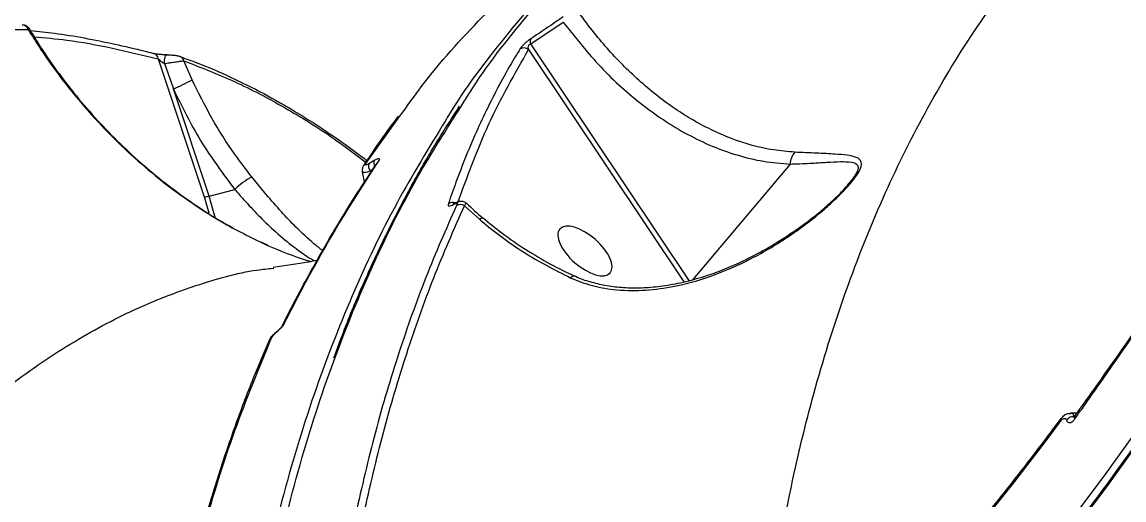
# Model space of a CAD drawing. Header units: millimetres. Extents: x -6028 to 5958, y -6064 to 4137.
# Drawn here: x 838.1 to 992, y -968.7 to -902 of the extents above; entities that cross this region are included whole.
import ezdxf

# ---------------------------------------------------------------- set-up
doc = ezdxf.new("R2010")
doc.units = ezdxf.units.MM
for name, color, linetype in [('DIKOM_ОБЪЕКТ', 7, 'Continuous'), ('DIKOM_РАЗМЕР_ЗОНА', 7, 'Continuous'), ('DIKOM_РАЗМЕР_ОБЪЕКТА', 7, 'Continuous')]:
    doc.layers.add(name, color=color, linetype=linetype)
doc.styles.add('style1', font='arial.ttf', dxfattribs={"width": 0.8})
doc.dimstyles.new('1-50', dxfattribs={"dimtxt": 300, "dimasz": 200, "dimexe": 100, "dimexo": 0, "dimgap": 100, "dimtad": 1, "dimtxsty": 'style1', "dimcen": 200, "dimclrd": 7, "dimclre": 7, "dimclrt": 7, "dimadec": 1, "dimazin": 2, "dimtfac": 1, "dimtmove": 0, "dimatfit": 2, "dimfxl": 0, "dimlwd": 25, "dimlwe": 18, "dimarcsym": 0})

# ---------------------------------------------------------------- blocks, each defined once
blk = doc.blocks.new('*D9')
at = {"layer": 'Defpoints', "color": 0, "transparency": 16777216}
for p in [(-6027.56, 1459.58), (4556.58, 1382.7), (4556.58, -5964.37)]:
    blk.add_point(p, dxfattribs=at)
at = {"layer": 'DIKOM_РАЗМЕР_ЗОНА', "color": 7, "lineweight": 18, "transparency": 16777216}
for p, q in [((-6027.56, 1459.58), (-6027.56, -6064.37)), ((4556.58, 1382.7), (4556.58, -6064.37))]:
    blk.add_line(p, q, dxfattribs=at)
at = {"layer": 'DIKOM_РАЗМЕР_ЗОНА', "color": 7, "lineweight": 25, "transparency": 16777216}
blk.add_line((-5827.56, -5964.37), (4356.58, -5964.37), dxfattribs=at)
at = {"layer": 'DIKOM_РАЗМЕР_ЗОНА', "color": 7, "transparency": 16777216}
for points in [[(-5827.56, -5931.03), (-5827.56, -5997.7), (-6027.56, -5964.37)], [(4356.58, -5931.03), (4356.58, -5997.7), (4556.58, -5964.37)]]:
    blk.add_solid(points, dxfattribs=at)
at = {"layer": 'DIKOM_РАЗМЕР_ЗОНА', "color": 7, "transparency": 16777216, "insert": (157.08, -5711.2), "char_height": 300, "attachment_point": 5, "style": 'style1'}
blk.add_mtext('10600', dxfattribs=at)
blk = doc.blocks.new('*D11')
at = {"layer": 'Defpoints', "color": 0, "transparency": 16777216}
for p in [(259.43, 2965.58), (1920.55, -3002.33), (4022.59, -3002.33)]:
    blk.add_point(p, dxfattribs=at)
at = {"layer": 'DIKOM_РАЗМЕР_ОБЪЕКТА', "color": 7, "lineweight": 18, "transparency": 16777216}
for p, q in [((259.43, 2965.58), (4122.59, 2965.58)), ((1920.55, -3002.33), (4122.59, -3002.33))]:
    blk.add_line(p, q, dxfattribs=at)
at = {"layer": 'DIKOM_РАЗМЕР_ОБЪЕКТА', "color": 7, "lineweight": 25, "transparency": 16777216}
blk.add_line((4022.59, 2765.58), (4022.59, -2802.33), dxfattribs=at)
at = {"layer": 'DIKOM_РАЗМЕР_ОБЪЕКТА', "color": 7, "transparency": 16777216}
for points in [[(3989.25, 2765.58), (4055.92, 2765.58), (4022.59, 2965.58)], [(3989.25, -2802.33), (4055.92, -2802.33), (4022.59, -3002.33)]]:
    blk.add_solid(points, dxfattribs=at)
at = {"layer": 'DIKOM_РАЗМЕР_ОБЪЕКТА', "color": 7, "transparency": 16777216, "insert": (3769.41, -24.42), "char_height": 300, "attachment_point": 5, "rotation": 90, "style": 'style1'}
blk.add_mtext('6000', dxfattribs=at)
blk = doc.blocks.new('*D12')
at = {"layer": 'Defpoints', "color": 0, "transparency": 16777216}
for p in [(3056.58, 1987.9), (-4027.97, 676.5), (3056.58, -3714.77)]:
    blk.add_point(p, dxfattribs=at)
at = {"layer": 'DIKOM_РАЗМЕР_ОБЪЕКТА', "color": 7, "lineweight": 18, "transparency": 16777216}
for p, q in [((3056.58, 1987.9), (3056.58, -3814.77)), ((-4027.97, 676.5), (-4027.97, -3814.77))]:
    blk.add_line(p, q, dxfattribs=at)
at = {"layer": 'DIKOM_РАЗМЕР_ОБЪЕКТА', "color": 7, "lineweight": 25, "transparency": 16777216}
blk.add_line((-3827.97, -3714.77), (2856.58, -3714.77), dxfattribs=at)
at = {"layer": 'DIKOM_РАЗМЕР_ОБЪЕКТА', "color": 7, "transparency": 16777216}
for points in [[(-3827.97, -3681.44), (-3827.97, -3748.11), (-4027.97, -3714.77)], [(2856.58, -3681.44), (2856.58, -3748.11), (3056.58, -3714.77)]]:
    blk.add_solid(points, dxfattribs=at)
at = {"layer": 'DIKOM_РАЗМЕР_ОБЪЕКТА', "color": 7, "transparency": 16777216, "insert": (20, -3461.6), "char_height": 300, "attachment_point": 5, "style": 'style1'}
blk.add_mtext('7100', dxfattribs=at)

msp = doc.modelspace()

# ---------------------------------------------------------------- linework, layer by layer
at = {"layer": 'DIKOM_ОБЪЕКТ', "color": 7, "linetype": 'Continuous', "lineweight": 15}
for p, q in [((909.158, -905.064), (913.682, -902.011)), ((908.859, -905.858), (930.551, -938.227)), ((931.261, -938.048), (909.158, -905.064)), ((857.17, -907.152), (863.615, -926.523)), ((861.901, -910.072), (860.749, -907.418)), ((858.042, -907.796), (859.276, -911.319)), ((864.257, -926.288), (859.276, -911.319)), ((886.142, -921.721), (891.005, -915.013)), ((887.326, -921.325), (886.571, -921.766)), ((885.98, -924.279), (885.674, -922.88)), ((886.727, -922.783), (887.144, -922.539)), ((887.712, -921.64), (887.721, -921.626)), ((945.383, -921.82), (931.773, -937.919)), ((872.242, -926.054), (870.224, -923.597)), ((953.723, -924.335), (953.472, -924.656)), ((864.257, -926.288), (867.837, -925.347)), ((863.615, -926.523), (864.238, -928.64)), ((899.902, -927.618), (901.998, -929.5)), ((871.491, -932.679), (872.454, -933.127)), ((873.218, -936.333), (873.318, -936.321)), ((984.472, -956.523), (985.464, -956.525)), ((983.955, -957.516), (983.961, -957.533))]:
    msp.add_line(p, q, dxfattribs=at)
at = {"layer": 'DIKOM_ОБЪЕКТ', "color": 7, "linetype": 'Continuous', "lineweight": 15, "flags": 128}
for points in [[(1043.687, -872.629), (1037.796, -885.007), (1031.634, -897.176), (1025.203, -909.128), (1018.509, -920.855), (1011.556, -932.349), (1004.347, -943.603), (996.889, -954.609), (989.185, -965.36), (981.242, -975.85), (973.063, -986.071), (964.655, -996.016), (956.023, -1005.679), (947.172, -1015.054), (938.109, -1024.135), (928.839, -1032.915), (919.369, -1041.389), (909.704, -1049.552), (899.851, -1057.397), (889.817, -1064.92), (879.607, -1072.116), (869.23, -1078.981)], [(869.398, -1080.624), (879.807, -1073.739), (890.048, -1066.521), (900.112, -1058.976), (909.995, -1051.107), (919.689, -1042.919), (929.188, -1034.42), (938.486, -1025.613), (947.576, -1016.505), (956.454, -1007.102), (965.112, -997.409), (973.545, -987.434), (981.749, -977.182), (989.716, -966.661), (997.443, -955.877), (1004.924, -944.838), (1012.154, -933.55), (1019.128, -922.021), (1025.843, -910.259), (1032.293, -898.271), (1038.474, -886.066), (1044.382, -873.65)], [(858.042, -907.796), (858.035, -907.556), (858.048, -907.317), (858.08, -907.094), (858.128, -906.898), (858.191, -906.742), (858.265, -906.635), (858.345, -906.582), (858.426, -906.588)], [(865.089, -929.244), (864.94, -928.628), (864.257, -926.288)], [(898.35, -927.449), (898.444, -927.328), (898.486, -927.297)], [(901.998, -929.5), (902.22, -929.373), (902.393, -929.32), (902.511, -929.343), (902.517, -929.347)], [(914.687, -937.675), (914.921, -937.494), (915.131, -937.41), (915.306, -937.427), (915.312, -937.43)], [(873.712, -945.24), (873.715, -945.184), (873.73, -945.162)], [(985.122, -957.062), (985.122, -957.062), (985.131, -957.05)]]:
    msp.add_lwpolyline(points, dxfattribs=at)
at = {"layer": 'DIKOM_ОБЪЕКТ', "color": 7, "linetype": 'Continuous', "lineweight": 15}
for centre, radius, start, end in [((838.136, -903.306), 0.911, 15.92948, 89.27391), ((909.88, -904.716), 0.802, 151.2632, 205.74996), ((908.202, -906.639), 1.021, 49.91957, 122.39159), ((856.364, -907.189), 0.807, 2.62855, 88.51422), ((859.895, -907.623), 0.879, 13.5142, 68.86655), ((849.927, -888.254), 24.888, 292.06382, 298.75754), ((888.288, -921.669), 1.022, 160.32522, 208.57685), ((888.252, -922.006), 0.652, 119.1495, 146.87353), ((947.793, -921.816), 2.41, 136.69504, 180.10069), ((886.474, -922.316), 0.681, 119.09163, 147.47288), ((887.626, -922.124), 1.114, 161.24017, 216.24216), ((875.941, -933.898), 11.781, 119.02861, 133.45976), ((865.079, -929.529), 3.344, 104.24234, 115.97143), ((898.278, -928.212), 1.058, 70.43658, 124.76328), ((899.334, -928.521), 1.067, 57.80889, 120.60147), ((875.029, -944.639), 0.614, 117.65257, 152.82643), ((873.3, -946.641), 0.661, 118.79075, 156.88186), ((607.486, -677.259), 468.787, 316.30201, 323.27309), ((983.509, -957.45), 0.327, 148.99835, 206.15133), ((984.961, -958.285), 1.267, 82.02876, 142.63779), ((984.968, -958.301), 1.266, 82.01791, 142.6507), ((985.412, -957.203), 0.322, 153.98401, 208.01515)]:
    msp.add_arc(centre, radius, start, end, dxfattribs=at)
at = {"layer": 'DIKOM_ОБЪЕКТ', "color": 7, "linetype": 'Continuous', "lineweight": 15, "extrusion": (0, 0, -1)}
msp.add_ellipse((916.734, -933.941), major_axis=(-3.504, 3.054), ratio=0.4648383, dxfattribs=at)
at = {"layer": 'DIKOM_ОБЪЕКТ', "color": 7, "linetype": 'Continuous', "lineweight": 15}
for points, knots in [([(869.563, -1080.134), (871.232, -1079.055), (876.077, -1075.923), (883.994, -1070.526), (893.261, -1063.855), (902.38, -1056.91), (911.347, -1049.698), (920.157, -1042.223), (928.805, -1034.488), (937.286, -1026.498), (945.596, -1018.258), (953.73, -1009.771), (961.685, -1001.043), (969.454, -992.078), (977.035, -982.881), (984.424, -973.457), (991.615, -963.811), (998.606, -953.949), (1005.391, -943.876), (1011.969, -933.596), (1018.335, -923.117), (1024.486, -912.443), (1030.419, -901.581), (1036.126, -890.534), (1040.738, -881.121), (1043.414, -875.369), (1044.327, -873.406)], [0, 0, 0, 0, 0.022817, 0.0662189, 0.1096213, 0.153023, 0.1964234, 0.2398235, 0.2832227, 0.3266214, 0.3700192, 0.4134164, 0.456813, 0.5002087, 0.5436037, 0.5869981, 0.630392, 0.6737853, 0.7171781, 0.7605704, 0.8039623, 0.8473538, 0.8907446, 0.9341352, 0.9775254, 1, 1, 1, 1]), ([(937.823, -875.218), (936.568, -875.962), (931.611, -878.905), (923.696, -885.176), (914.101, -893.988), (905.456, -904.072), (899.846, -911.38), (897.365, -915.598), (897.243, -915.805)], [0, 0, 0, 0, 0.07732282, 0.30540197, 0.5327637, 0.76012767, 0.98820852, 1, 1, 1, 1]), ([(899.52, -913.672), (899.878, -913.083), (902.645, -908.539), (908.612, -901.002), (917.43, -891.14), (927.203, -882.584), (934.259, -877.1), (938.256, -874.798), (938.521, -874.645)], [0, 0, 0, 0, 0.0353393, 0.2726678, 0.5092529, 0.7458335, 0.9831615, 1, 1, 1, 1]), ([(940.23, -1008.556), (940.546, -1003.728), (941.179, -994.072), (942.988, -980.151), (945.431, -966.682), (948.679, -953.291), (952.791, -940.12), (957.84, -927.297), (963.734, -915.183), (970.475, -903.836), (978.116, -893.404), (984.586, -885.805), (988.728, -882.035), (989.814, -881.046)], [0, 0, 0, 0, 0.08906513, 0.17813076, 0.26808256, 0.35803454, 0.45747394, 0.55699062, 0.65642936, 0.75879882, 0.86125361, 0.9636222, 1, 1, 1, 1]), ([(891.005, -915.013), (891.954, -913.673), (895.454, -908.733), (902.354, -901.172), (911.622, -892.287), (918.475, -887.276), (921.901, -884.771)], [0, 0, 0, 0, 0.10956264, 0.4039683, 0.70198414, 1, 1, 1, 1]), ([(913.691, -901.285), (913.242, -901.594), (911.743, -902.624), (910.234, -903.627), (909.177, -904.33)], [0, 0, 0, 0, 0.2996533, 1, 1, 1, 1]), ([(946.039, -920.163), (945.047, -920.077), (942.043, -919.817), (937.125, -918.414), (931.611, -915.747), (926.543, -912.233), (921.945, -908.08), (918.363, -904.062), (916.39, -901.376), (915.71, -900.45)], [0, 0, 0, 0, 0.0856234, 0.2590547, 0.4326109, 0.5932985, 0.7545385, 0.915349, 1, 1, 1, 1]), ([(838.202, -902.398), (838.228, -902.399), (838.283, -902.401), (838.348, -902.406), (838.459, -902.422), (838.614, -902.463), (838.826, -902.568), (839.014, -902.715), (839.084, -902.855), (839.104, -902.894)], [0, 0, 0, 0, 0.1211586, 0.2530452, 0.3331056, 0.460838, 0.6328893, 0.8968383, 1, 1, 1, 1]), ([(839.012, -903.056), (839.081, -903.003), (839.166, -902.938), (839.11, -902.906), (839.099, -902.9)], [0, 0, 0, 0, 0.8089779, 1, 1, 1, 1]), ([(839.129, -902.88), (839.658, -903.765), (840.942, -905.912), (843.268, -909.212), (846.044, -912.761), (849.035, -916.152), (852.212, -919.374), (855.536, -922.386), (858.974, -925.158), (862.492, -927.653), (865.364, -929.501), (867.098, -930.429), (867.593, -930.694)], [0, 0, 0, 0, 0.0805068, 0.1954419, 0.3093675, 0.4222754, 0.5342116, 0.6451628, 0.7523495, 0.8570471, 0.9591567, 1, 1, 1, 1]), ([(913.682, -902.011), (915.28, -904.031), (918.614, -908.246), (923.448, -912.631), (927.702, -915.723), (931.038, -917.722), (934.464, -919.363), (937.999, -920.626), (941.645, -921.518), (944.137, -921.72), (945.383, -921.82)], [0, 0, 0, 0, 0.1847816, 0.3856874, 0.4882317, 0.590769, 0.6915495, 0.7923247, 0.8961701, 1, 1, 1, 1]), ([(802.689, -910.626), (805.685, -909.345), (811.676, -906.784), (820.752, -904.387), (829.875, -902.973), (835.966, -903.029), (839.012, -903.056)], [0, 0, 0, 0, 0.2486157, 0.4972296, 0.7486163, 1, 1, 1, 1]), ([(839.012, -903.056), (839.526, -903.884), (841.352, -906.818), (844.959, -911.73), (849.501, -916.851), (853.823, -920.989), (857.717, -924.274), (861.896, -927.332), (866.768, -930.43), (870.385, -932.171), (872.425, -933.154)], [0, 0, 0, 0, 0.0672704, 0.23861, 0.4121736, 0.5212165, 0.6302437, 0.7425238, 0.8547816, 1, 1, 1, 1]), ([(856.385, -906.382), (856.031, -906.292), (854.26, -905.842), (849.671, -904.794), (844.33, -903.753), (840.454, -903.355), (839.35, -903.241)], [0, 0, 0, 0, 0.0617496, 0.3087332, 0.8031196, 1, 1, 1, 1]), ([(839.855, -904.066), (841.372, -904.199), (847.063, -904.697), (852.893, -906.113), (857.17, -907.152)], [0, 0, 0, 0, 0.2664933, 1, 1, 1, 1]), ([(909.177, -904.33), (909.078, -904.399), (908.88, -904.536), (908.553, -904.803), (908.246, -905.081), (907.97, -905.364), (907.77, -905.602), (907.688, -905.726), (907.655, -905.777)], [0, 0, 0, 0, 0.1643578, 0.3291911, 0.4897612, 0.6616251, 0.8614008, 1, 1, 1, 1]), ([(907.655, -905.777), (907.488, -906.052), (906.652, -907.427), (904.566, -911.074), (901.657, -916.917), (899.243, -922.79), (898.021, -926.339), (897.675, -927.343)], [0, 0, 0, 0, 0.0413724, 0.2068691, 0.5381503, 0.8694304, 1, 1, 1, 1]), ([(898.92, -927.361), (900.299, -923.578), (903.059, -916), (906.924, -909.242), (908.859, -905.858)], [0, 0, 0, 0, 0.4991779, 1, 1, 1, 1]), ([(908.859, -905.858), (908.849, -905.809), (908.824, -905.695), (908.817, -905.518), (908.845, -905.357), (908.889, -905.252), (908.929, -905.188), (908.976, -905.137), (909.034, -905.096), (909.096, -905.071), (909.137, -905.067), (909.158, -905.064)], [0, 0, 0, 0, 0.1851329, 0.4305435, 0.6101526, 0.69339, 0.7463825, 0.8083527, 0.8667094, 0.9298752, 1, 1, 1, 1]), ([(858.426, -906.588), (858.249, -906.584), (857.894, -906.577), (857.336, -906.533), (856.787, -906.468), (856.525, -906.412), (856.385, -906.382)], [0, 0, 0, 0, 0.2322331, 0.4640206, 0.7140471, 1, 1, 1, 1]), ([(857.17, -907.152), (857.236, -907.22), (857.362, -907.348), (857.592, -907.528), (857.817, -907.682), (857.97, -907.759), (858.042, -907.796)], [0, 0, 0, 0, 0.29511307, 0.55793972, 0.79068346, 1, 1, 1, 1]), ([(858.042, -907.796), (858.264, -907.761), (858.708, -907.691), (859.412, -907.586), (860.045, -907.498), (860.509, -907.439), (860.68, -907.424), (860.749, -907.418)], [0, 0, 0, 0, 0.20977525, 0.41936495, 0.63343802, 0.85010723, 1, 1, 1, 1]), ([(858.381, -906.579), (858.404, -906.578), (858.586, -906.577), (858.975, -906.596), (859.516, -906.649), (859.91, -906.707), (860.133, -906.781), (860.207, -906.806)], [0, 0, 0, 0, 0.0361482, 0.2854832, 0.5470149, 0.8492974, 1, 1, 1, 1]), ([(860.301, -906.875), (861.064, -907.141), (863.394, -907.953), (867.259, -909.648), (871.894, -911.943), (876.493, -914.557), (881.049, -917.5), (884.327, -919.777), (886.071, -921.163), (886.327, -921.366)], [0, 0, 0, 0, 0.0860339, 0.2624915, 0.4391462, 0.6159742, 0.7927412, 0.9695703, 1, 1, 1, 1]), ([(860.749, -907.418), (863.107, -908.333), (867.823, -910.162), (874.819, -913.853), (880.949, -917.61), (884.702, -920.465), (886.177, -921.587)], [0, 0, 0, 0, 0.2732827, 0.5465703, 0.8217823, 1, 1, 1, 1]), ([(870.224, -923.597), (869.411, -922.543), (867.394, -919.928), (864.533, -915.433), (862.782, -911.866), (861.901, -910.072)], [0, 0, 0, 0, 0.2512774, 0.6234747, 1, 1, 1, 1]), ([(859.276, -911.319), (860.473, -913.768), (862.891, -918.717), (866.177, -923.122), (867.837, -925.347)], [0, 0, 0, 0, 0.4948158, 1, 1, 1, 1]), ([(869.23, -1078.981), (868.883, -1075.247), (867.943, -1065.112), (867.181, -1048.97), (867.191, -1030.744), (868.145, -1013.117), (870.024, -996.162), (872.822, -979.961), (876.541, -964.573), (881.185, -950.031), (886.757, -936.377), (892.809, -924.156), (897.406, -916.974), (899.52, -913.672)], [0, 0, 0, 0, 0.05575013, 0.15133056, 0.24721245, 0.34324784, 0.43928252, 0.53516426, 0.63074467, 0.72632514, 0.8222068, 0.91824154, 1, 1, 1, 1]), ([(881.683, -948.854), (882.246, -947.327), (883.651, -943.516), (886.141, -937.668), (889.114, -931.289), (892.303, -925.157), (895.65, -919.286), (898.042, -915.584), (899.223, -913.756)], [0, 0, 0, 0, 0.118788, 0.2965551, 0.4738004, 0.6507253, 0.8275265, 1, 1, 1, 1]), ([(885.923, -921.961), (886.937, -920.421), (888.482, -918.074), (890.151, -915.878), (890.724, -915.123)], [0, 0, 0, 0, 0.6563102, 1, 1, 1, 1]), ([(897.243, -915.805), (894.941, -919.546), (890.212, -927.231), (884.119, -940.046), (878.736, -953.891), (874.278, -968.609), (870.75, -984.165), (868.145, -1000.523), (866.461, -1017.624), (865.704, -1035.387), (865.879, -1053.731), (866.947, -1071.724), (868.759, -1089.268), (871.172, -1106.274), (874.277, -1123.606), (878.058, -1141.186), (882.477, -1158.855), (887.525, -1176.568), (892.543, -1192.441), (896.047, -1202.45), (897.475, -1206.529)], [0, 0, 0, 0, 0.0574855, 0.1180997, 0.1786173, 0.2389445, 0.2992719, 0.3597893, 0.4204035, 0.4810178, 0.5415354, 0.6018626, 0.6537402, 0.7058932, 0.7581081, 0.8103229, 0.8624761, 0.913644, 0.9648121, 1, 1, 1, 1]), ([(874.745, -944.096), (874.941, -943.706), (875.924, -941.761), (878.515, -936.834), (882.647, -929.536), (886.171, -924.137), (887.934, -921.436)], [0, 0, 0, 0, 0.048064, 0.2403265, 0.619882, 1, 1, 1, 1]), ([(887.934, -921.436), (887.981, -921.357), (888.073, -921.199), (888.043, -921.078), (887.885, -921.067), (887.634, -921.154), (887.423, -921.271), (887.326, -921.325)], [0, 0, 0, 0, 0.2131446, 0.4265018, 0.6305782, 0.8289763, 1, 1, 1, 1]), ([(914.687, -937.675), (915.639, -938.053), (917.546, -938.809), (920.949, -939.416), (924.707, -939.516), (929.361, -938.955), (934.518, -937.518), (940.077, -935.065), (945.366, -931.916), (949.242, -928.956), (951.808, -926.638), (953.335, -925.092), (954.583, -923.596), (955.304, -922.329), (955.387, -921.373), (954.688, -920.832), (953.374, -920.551), (951.498, -920.414), (949.108, -920.306), (947.063, -920.211), (946.039, -920.163)], [0, 0, 0, 0, 0.0478384, 0.0957315, 0.1551263, 0.2146177, 0.3020664, 0.3896635, 0.4817488, 0.5736861, 0.6070707, 0.640384, 0.677228, 0.7075551, 0.7379227, 0.7828317, 0.8291201, 0.8755386, 0.9377623, 1, 1, 1, 1]), ([(874.485, -944.36), (874.544, -944.239), (875.707, -941.843), (878.11, -937.394), (881.708, -931.059), (884.917, -925.816), (886.972, -922.782), (887.727, -921.668)], [0, 0, 0, 0, 0.0146989, 0.2898364, 0.5653848, 0.8404503, 1, 1, 1, 1]), ([(885.706, -922.879), (885.703, -922.87), (885.66, -922.765), (885.673, -922.546), (885.731, -922.265), (885.819, -922.069), (885.889, -921.973), (885.911, -921.944)], [0, 0, 0, 0, 0.0262856, 0.3236956, 0.6011161, 0.8813684, 1, 1, 1, 1]), ([(885.724, -922.869), (885.73, -922.899), (885.743, -922.975), (885.994, -922.979), (886.35, -922.908), (886.626, -922.816), (886.727, -922.783)], [0, 0, 0, 0, 0.2072066, 0.5141067, 0.821044, 1, 1, 1, 1]), ([(886.571, -921.766), (886.505, -921.803), (886.364, -921.88), (886.197, -921.939), (886.089, -921.937), (886.061, -921.865), (886.115, -921.769), (886.142, -921.721)], [0, 0, 0, 0, 0.179764, 0.3800834, 0.5812334, 0.7907105, 1, 1, 1, 1]), ([(945.383, -921.82), (946.3, -921.783), (948.135, -921.707), (950.461, -921.57), (952.455, -921.453), (953.962, -921.494), (954.83, -921.798), (954.902, -922.524), (954.509, -923.381), (953.958, -924.05), (953.723, -924.335)], [0, 0, 0, 0, 0.1721775, 0.3443414, 0.4955983, 0.6464275, 0.7819894, 0.861571, 0.9409491, 1, 1, 1, 1]), ([(915.317, -937.419), (915.38, -937.451), (916.028, -937.789), (917.443, -938.242), (919.551, -938.761), (921.86, -939.048), (924.342, -939.113), (926.988, -938.919), (929.802, -938.463), (932.753, -937.716), (935.806, -936.665), (938.907, -935.319), (942.034, -933.677), (945.164, -931.742), (947.848, -929.828), (949.979, -928.119), (951.486, -926.782), (952.663, -925.609), (953.407, -924.789), (953.693, -924.415), (953.742, -924.351)], [0, 0, 0, 0, 0.0053351, 0.055158, 0.1060683, 0.1599555, 0.2169347, 0.2772639, 0.3415575, 0.4114831, 0.484579, 0.5612722, 0.6416713, 0.7255639, 0.8134384, 0.8681677, 0.915048, 0.9557476, 0.992389, 1, 1, 1, 1]), ([(867.837, -925.347), (868.254, -925.824), (869.359, -927.092), (871.176, -929.029), (873.416, -931.199), (875.792, -933.188), (877.685, -934.57), (878.71, -935.16), (878.939, -935.291)], [0, 0, 0, 0, 0.108495, 0.2879083, 0.4723255, 0.7002013, 0.9329751, 1, 1, 1, 1]), ([(880.132, -933.9), (879.724, -933.588), (878.523, -932.669), (876.587, -930.838), (874.357, -928.517), (872.953, -926.882), (872.242, -926.054)], [0, 0, 0, 0, 0.1672944, 0.4923038, 0.7429591, 1, 1, 1, 1]), ([(898.79, -927.603), (897.337, -930.906), (894.43, -937.513), (890.688, -948.087), (887.369, -959.097), (885.588, -966.847), (884.698, -970.722)], [0, 0, 0, 0, 0.2491212, 0.4982419, 0.7491215, 1, 1, 1, 1]), ([(897.675, -927.343), (897.657, -927.429), (897.621, -927.601), (897.758, -927.692), (898.003, -927.652), (898.242, -927.513), (898.35, -927.449)], [0, 0, 0, 0, 0.2591547, 0.5176853, 0.7812277, 1, 1, 1, 1]), ([(898.345, -927.375), (898.347, -927.374), (898.351, -927.372), (898.413, -927.344), (898.474, -927.302), (898.493, -927.29)], [0, 0, 0, 0, 0.33126857, 0.79369288, 1, 1, 1, 1]), ([(898.35, -927.449), (898.381, -927.43), (898.504, -927.354), (898.681, -927.283), (898.816, -927.298), (898.864, -927.401), (898.815, -927.536), (898.79, -927.603)], [0, 0, 0, 0, 0.0798953, 0.3181107, 0.5556335, 0.7773991, 1, 1, 1, 1]), ([(898.49, -927.302), (898.644, -927.209), (898.941, -927.031), (899.415, -926.951), (899.863, -927.034), (900.074, -927.2), (900.175, -927.279)], [0, 0, 0, 0, 0.3091942, 0.5930816, 0.8049466, 1, 1, 1, 1]), ([(899.902, -927.618), (899.987, -927.521), (900.154, -927.331), (900.168, -927.296), (900.175, -927.279)], [0, 0, 0, 0, 0.5116845, 1, 1, 1, 1]), ([(900.186, -927.266), (900.937, -927.977), (901.695, -928.695), (902.49, -929.358), (902.498, -929.365)], [0, 0, 0, 0, 0.9905635, 1, 1, 1, 1]), ([(885.841, -970.681), (886.723, -966.838), (888.486, -959.152), (891.785, -948.177), (895.521, -937.587), (898.442, -930.941), (899.902, -927.618)], [0, 0, 0, 0, 0.2491234, 0.4982428, 0.7491216, 1, 1, 1, 1]), ([(985.097, -957.044), (987.308, -953.933), (992.691, -946.363), (999.216, -936.841), (1003.451, -930.41), (1004.711, -928.497)], [0, 0, 0, 0, 0.3288571, 0.8003086, 1, 1, 1, 1]), ([(985.127, -957.354), (985.475, -956.865), (987.213, -954.419), (993.889, -944.944), (999.982, -935.888), (1004.746, -928.807)], [0, 0, 0, 0, 0.0517117, 0.258555, 1, 1, 1, 1]), ([(901.998, -929.5), (902.081, -929.57), (904.063, -931.25), (908.158, -934.337), (912.496, -936.555), (914.687, -937.675)], [0, 0, 0, 0, 0.021091, 0.5057097, 1, 1, 1, 1]), ([(902.528, -929.331), (903.395, -930.042), (905.31, -931.615), (908.429, -933.75), (911.822, -935.757), (914.136, -936.924), (915.305, -937.435), (915.305, -937.435)], [0, 0, 0, 0, 0.2174177, 0.4806893, 0.7415393, 0.9998011, 1, 1, 1, 1]), ([(872.425, -933.154), (874.245, -933.918), (876.216, -934.746), (878.255, -935.342), (878.41, -935.388)], [0, 0, 0, 0, 0.9238808, 1, 1, 1, 1]), ([(873.199, -936.198), (874.865, -935.959), (876.964, -935.659), (878.971, -935.287), (879.386, -935.21)], [0, 0, 0, 0, 0.7935344, 1, 1, 1, 1]), ([(722.659, -1215.457), (723.635, -1209.312), (725.587, -1197.021), (728.995, -1178.891), (732.753, -1161.03), (737.032, -1142.895), (741.847, -1124.634), (747.227, -1106.371), (753.049, -1088.587), (759.311, -1071.37), (766, -1054.8), (772.892, -1039.411), (779.941, -1025.205), (787.102, -1012.156), (794.567, -999.898), (802.321, -988.512), (810.342, -978.063), (818.629, -968.579), (827.159, -960.152), (835.952, -952.811), (844.878, -946.714), (853.727, -941.961), (862.425, -938.629), (868.87, -936.788), (872.461, -936.412), (873.218, -936.333)], [0, 0, 0, 0, 0.0407531, 0.0815061, 0.122665, 0.1638237, 0.2093236, 0.2548588, 0.3003584, 0.3471993, 0.3940787, 0.4409187, 0.4849875, 0.5290893, 0.5731572, 0.6184971, 0.663874, 0.7092134, 0.7561928, 0.803173, 0.8508272, 0.8984822, 0.9432401, 0.9880331, 1, 1, 1, 1]), ([(873.712, -945.24), (873.847, -945.129), (874.116, -944.906), (874.463, -944.529), (874.659, -944.258), (874.729, -944.125), (874.745, -944.096)], [0, 0, 0, 0, 0.30537903, 0.61143617, 0.91257494, 1, 1, 1, 1]), ([(873.73, -945.158), (873.759, -945.137), (873.884, -945.044), (874.091, -944.851), (874.301, -944.624), (874.423, -944.464), (874.476, -944.375), (874.48, -944.366), (874.481, -944.364)], [0, 0, 0, 0, 0.0842891, 0.3619604, 0.605777, 0.8078225, 0.9570933, 1, 1, 1, 1]), ([(857.357, -1001.943), (858.198, -996.908), (859.88, -986.839), (863.439, -972.547), (867.696, -958.829), (871.219, -950.318), (872.981, -946.062)], [0, 0, 0, 0, 0.2486161, 0.4972341, 0.7486175, 1, 1, 1, 1]), ([(872.703, -946.372), (872.745, -946.283), (872.878, -946.003), (873.226, -945.589), (873.571, -945.298), (873.731, -945.164)], [0, 0, 0, 0, 0.2006879, 0.6303289, 1, 1, 1, 1]), ([(872.981, -946.062), (872.994, -946.036), (873.04, -945.941), (873.181, -945.743), (873.425, -945.478), (873.616, -945.319), (873.712, -945.24)], [0, 0, 0, 0, 0.1084719, 0.3983399, 0.6995915, 1, 1, 1, 1]), ([(857.057, -1002.382), (857.415, -1000.072), (858.189, -995.084), (859.648, -987.638), (861.372, -980.015), (863.319, -972.606), (865.477, -965.405), (867.859, -958.409), (870.258, -952.053), (871.962, -948.129), (872.717, -946.391)], [0, 0, 0, 0, 0.11296421, 0.24394819, 0.37476966, 0.50519522, 0.63527765, 0.76549021, 0.89611943, 1, 1, 1, 1]), ([(983.237, -957.286), (983.376, -957.123), (983.628, -956.828), (984.088, -956.593), (984.383, -956.588), (984.504, -956.586)], [0, 0, 0, 0, 0.4210257, 0.7625994, 1, 1, 1, 1]), ([(985.137, -957.031), (985.06, -956.916), (984.897, -956.674), (984.649, -956.555), (984.499, -956.574), (984.474, -956.577)], [0, 0, 0, 0, 0.4296718, 0.9038929, 1, 1, 1, 1]), ([(946.473, -1000.758), (947.873, -999.282), (951.936, -995.001), (958.526, -987.729), (966.177, -978.868), (973.634, -969.77), (979.285, -962.533), (982.445, -958.326), (983.23, -957.28)], [0, 0, 0, 0, 0.1082654, 0.3141699, 0.5200755, 0.7259773, 0.931877, 1, 1, 1, 1]), ([(983.216, -957.594), (983.217, -957.592), (983.276, -957.514), (983.402, -957.381), (983.569, -957.291), (983.725, -957.277), (983.861, -957.336), (983.925, -957.458), (983.955, -957.516)], [0, 0, 0, 0, 0.004376, 0.2198325, 0.4355727, 0.5681862, 0.7937948, 1, 1, 1, 1]), ([(983.961, -957.533), (983.991, -957.594), (984.067, -957.752), (984.263, -957.886), (984.538, -957.876), (984.844, -957.703), (985.033, -957.471), (985.127, -957.354)], [0, 0, 0, 0, 0.1342961, 0.3469535, 0.5632197, 0.7817701, 1, 1, 1, 1]), ([(984.999, -957.199), (984.998, -957.2), (984.987, -957.205), (985.022, -957.184), (985.097, -957.102), (985.165, -956.996), (985.203, -956.935)], [0, 0, 0, 0, 0.0311577, 0.3175399, 0.614181, 1, 1, 1, 1])]:
    msp.add_open_spline(points, degree=3, knots=knots, dxfattribs=at)

# ---------------------------------------------------------------- dimensions: what is measured, and where the dimension line sits
at = {"layer": 'DIKOM_РАЗМЕР_ЗОНА'}
dim = msp.add_linear_dim(base=(4556.575, -5964.368), p1=(-6027.562, 1459.576), p2=(4556.575, 1382.704), text='10600', dimstyle='1-50', dxfattribs=at)
dim.commit()
dim.dimension.update_dxf_attribs({"geometry": '*D9', "text_midpoint": (157.08, -5964.368), "dimtype": 160})
at = {"layer": 'DIKOM_РАЗМЕР_ОБЪЕКТА'}
dim = msp.add_linear_dim(base=(4022.586, -3002.33), p1=(259.433, 2965.575), p2=(1920.546, -3002.33), angle=90, text='6000', dimstyle='1-50', dxfattribs=at)
dim.commit()
dim.dimension.update_dxf_attribs({"geometry": '*D11', "text_midpoint": (4022.586, -24.423), "dimtype": 160})
dim = msp.add_linear_dim(base=(3056.575, -3714.774), p1=(-4027.972, 676.501), p2=(3056.575, 1987.897), text='7100', dimstyle='1-50', dxfattribs=at)
dim.commit()
dim.dimension.update_dxf_attribs({"geometry": '*D12', "text_midpoint": (20, -3714.774), "dimtype": 160})

doc.saveas('drawing.dxf')
